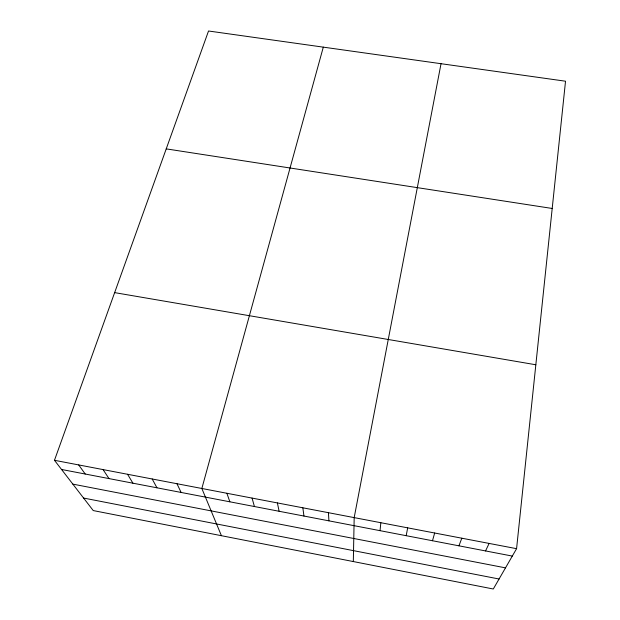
<?xml version="1.0" encoding="UTF-8"?>
<svg xmlns="http://www.w3.org/2000/svg" width="620" height="620" viewBox="0 0 620 620"><rect width="100%" height="100%" fill="white"/><g stroke="black" fill="none" stroke-linecap="round" stroke-linejoin="round"><path stroke-width="0.93" d="M353.322 561.557L354.183 517.615L441.029 63.705M380.029 530.666L380.851 522.722M516.576 548.677L565.525 81.212L208.529 31L54.475 460.296L93.24 510.57L493.295 589L516.576 548.677L54.475 460.296M406.185 535.688L407.681 527.853M323.307 47.143L201.849 488.482L221.417 535.696M432.489 540.741L434.667 533.014M458.939 545.825L461.815 538.207M485.545 550.94L489.118 543.43M166.23 148.877L552.203 208.467M114.646 292.625L535.835 364.769M61.55 469.472L512.306 556.078M72.842 484.119L505.502 567.858M83.584 498.046L499.061 579.01M78.701 464.93L85.211 474.013M103.067 469.588L108.996 478.586M127.557 474.269L132.912 483.182M152.187 478.981L156.953 487.8M176.948 483.716L181.125 492.443M226.889 493.272L229.857 501.812M252.061 498.085L254.425 506.532M277.38 502.929L279.124 511.275M302.839 507.796L303.955 516.049M328.437 512.693L328.918 520.846"/></g></svg>
